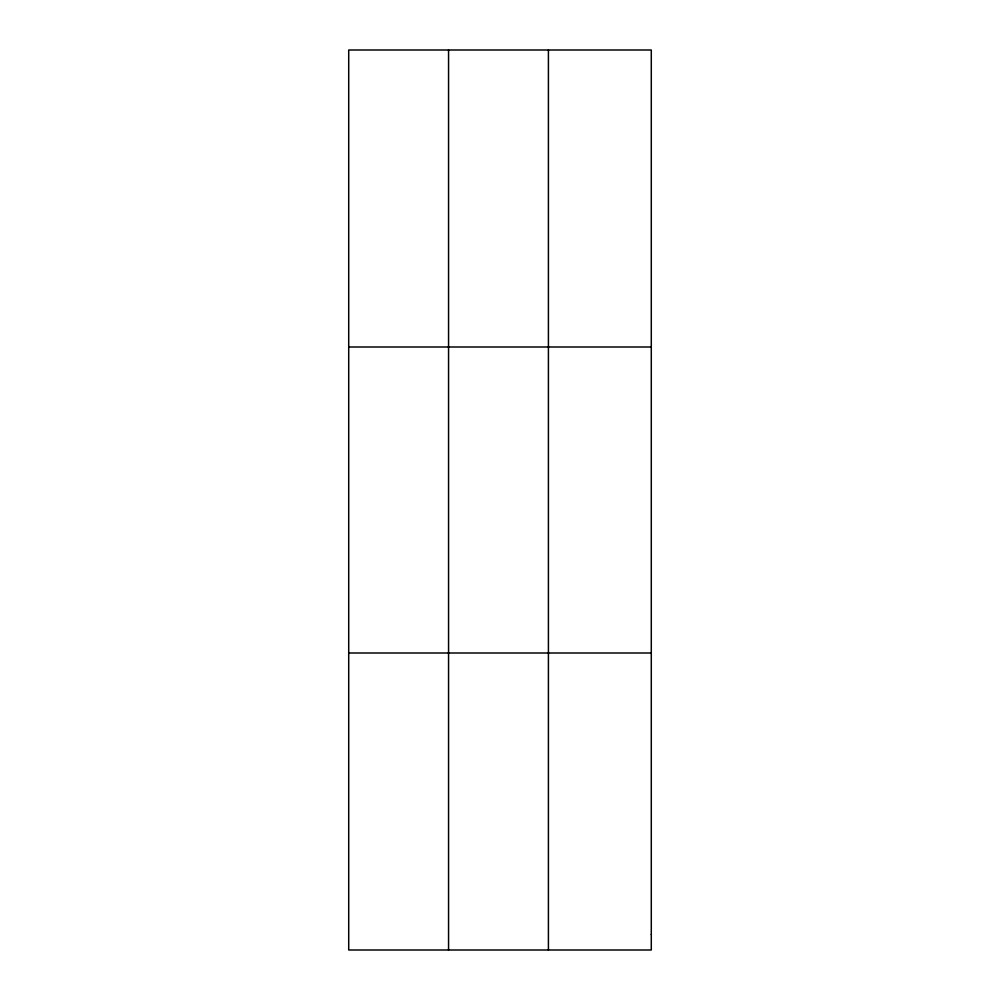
<?xml version="1.0" encoding="UTF-8"?>
<svg xmlns="http://www.w3.org/2000/svg" width="1000" height="1000" viewBox="0 0 1000 1000"><rect width="100%" height="100%" fill="white"/><g stroke="black" fill="none" stroke-linecap="round" stroke-linejoin="round"><path stroke-width="1.5" d="M448.562 50L448.562 950M548.413 50L548.413 950M348.713 347L651.287 347M348.713 653L651.287 653M651.287 934.362L651.287 950L348.713 950L348.713 50L651.287 50L651.287 934.362"/></g></svg>
